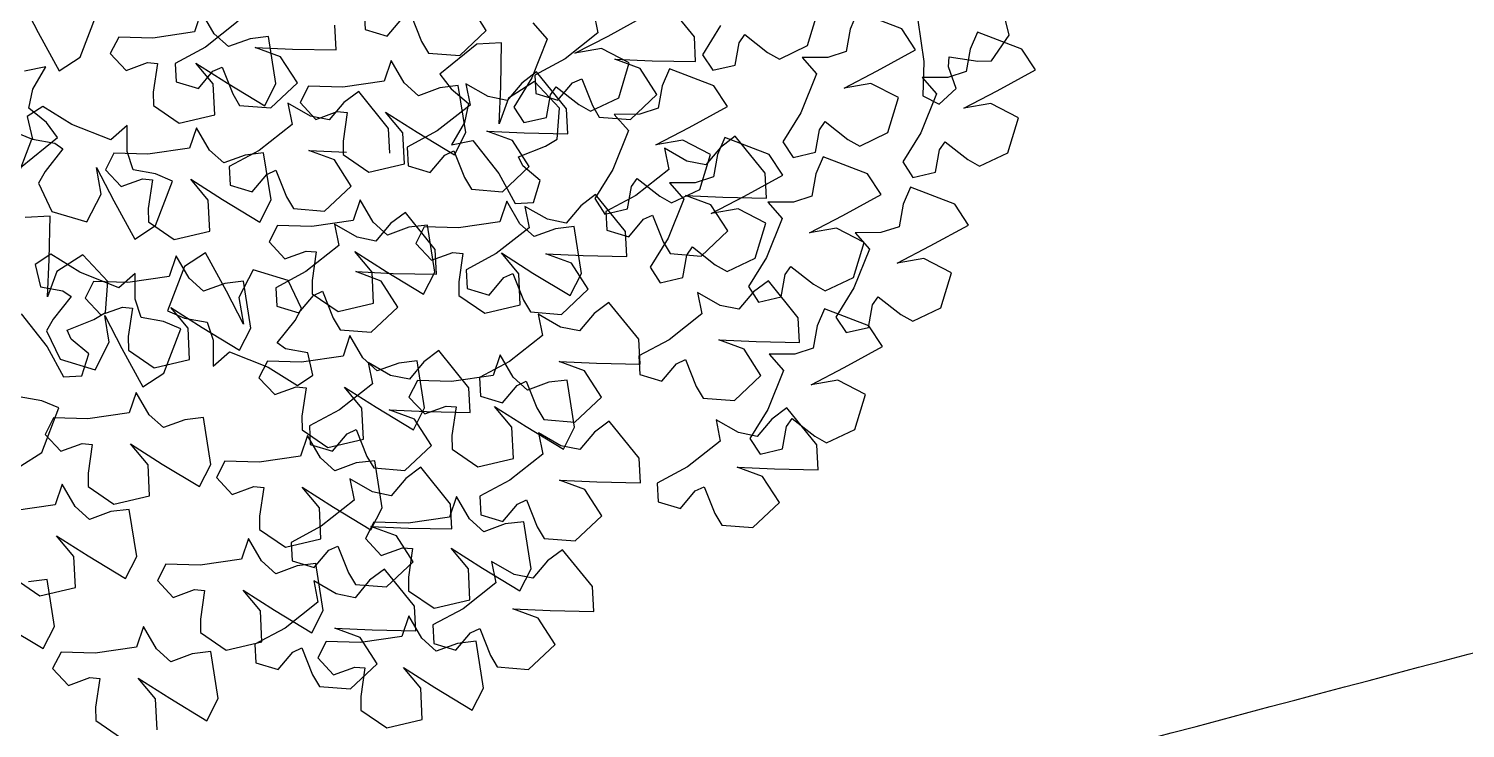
# Model space of a CAD drawing. Header units: millimetres. Extents: x 441061 to 442903, y 4515148 to 4515613.
# Drawn here: x 442461.2926 to 442461.6623, y 4515547.136 to 4515547.316 of the extents above; entities that cross this region are included whole.
import ezdxf

# ---------------------------------------------------------------- set-up
doc = ezdxf.new("R2010")
doc.units = ezdxf.units.MM
doc.linetypes.add('CONTINUA', pattern=[0])
doc.layers.add('01_piscinas', color=254, linetype='Continuous')

# ---------------------------------------------------------------- blocks, each defined once
blk = doc.blocks.new('A$C21391103')
at = {"layer": '01_piscinas'}
for p, q in [((164.6646, 93.5317), (164.7001, 93.4634)), ((165.0356, 93.5069), (165.0213, 93.4645)), ((165.0624, 93.4607), (165.0356, 93.5069)), ((165.3709, 93.5077), (165.3729, 93.4696)), ((165.6223, 93.4677), (165.5876, 93.5215)), ((165.8432, 93.5064), (165.8519, 93.4626)), ((166.0506, 93.4545), (165.9889, 93.5307)), ((166.2836, 93.4366), (166.3053, 93.5087)), ((166.3864, 93.5058), (166.3714, 93.4705)), ((166.4778, 93.4707), (166.3864, 93.5058)), ((166.6984, 93.4578), (166.6811, 93.531)), ((164.7862, 93.4126), (164.8213, 93.504)), ((165.1117, 93.4866), (165.0441, 93.4332)), ((165.3131, 93.4275), (165.3104, 93.4785)), ((165.4184, 93.4558), (165.4485, 93.4916)), ((165.4672, 93.5003), (165.4892, 93.4451)), ((165.7183, 93.4836), (165.7478, 93.45)), ((165.873, 93.4562), (165.9517, 93.4995)), ((166.1046, 93.4776), (166.0676, 93.4177)), ((166.5104, 93.4891), (166.5229, 93.4038)), ((164.7001, 93.4634), (164.7433, 93.3847)), ((164.8656, 93.4542), (164.8483, 93.4202)), ((164.936, 93.4521), (164.8656, 93.4542)), ((165.0213, 93.4645), (164.936, 93.4521)), ((165.0919, 93.4344), (165.0624, 93.4607)), ((165.1359, 93.4503), (165.0919, 93.4344)), ((165.174, 93.455), (165.1359, 93.4503)), ((165.1893, 93.3582), (165.174, 93.455)), ((165.3729, 93.4696), (165.4184, 93.4558)), ((165.5675, 93.4161), (165.6223, 93.4677)), ((165.7478, 93.45), (165.7159, 93.37)), ((165.8519, 93.4626), (165.7843, 93.4092)), ((165.8047, 93.4208), (165.873, 93.4562)), ((166.0532, 93.4035), (166.0506, 93.4545)), ((166.1428, 93.4425), (166.1547, 93.4594)), ((166.1547, 93.4594), (166.2013, 93.4226)), ((166.3714, 93.4705), (166.3632, 93.4244)), ((166.5057, 93.4278), (166.4778, 93.4707)), ((166.6332, 93.4643), (166.6183, 93.429)), ((166.7247, 93.4292), (166.6332, 93.4643)), ((166.662, 93.4048), (166.6984, 93.4578)), ((164.8483, 93.4202), (164.8807, 93.3855)), ((165.0441, 93.4332), (164.9821, 93.3998)), ((165.1464, 93.4328), (165.2233, 93.4294)), ((165.1988, 93.4136), (165.1464, 93.4328)), ((165.2233, 93.4294), (165.3131, 93.4275)), ((165.4892, 93.4451), (165.5034, 93.4212)), ((165.5034, 93.4212), (165.5675, 93.4161)), ((165.6028, 93.4396), (165.5266, 93.3779)), ((165.6538, 93.4423), (165.6028, 93.4396)), ((165.6519, 93.3525), (165.6538, 93.4423)), ((165.8596, 93.4302), (165.8047, 93.4208)), ((165.9166, 93.401), (165.8596, 93.4302)), ((166.0676, 93.4177), (166.0884, 93.3856)), ((166.1346, 93.3964), (166.1428, 93.4425)), ((166.2013, 93.4226), (166.2256, 93.4089)), ((166.2256, 93.4089), (166.2836, 93.4366)), ((166.3632, 93.4244), (166.3256, 93.4121)), ((166.427, 93.3846), (166.5057, 93.4278)), ((166.6183, 93.429), (166.6101, 93.383)), ((166.7526, 93.3864), (166.7247, 93.4292)), ((164.7155, 93.393), (164.6716, 93.3842)), ((164.6889, 93.3467), (164.7155, 93.393)), ((164.7433, 93.3847), (164.7862, 93.4126)), ((164.8807, 93.3855), (164.9247, 93.4015)), ((164.9247, 93.4015), (164.9453, 93.3996)), ((164.9453, 93.3996), (164.9368, 93.3408)), ((164.9821, 93.3998), (164.9841, 93.3617)), ((165.0244, 93.4006), (165.0893, 93.3592)), ((165.0601, 93.3578), (165.0244, 93.4006)), ((165.0596, 93.3837), (165.0784, 93.3924)), ((165.0784, 93.3924), (165.1004, 93.3372)), ((165.2334, 93.3598), (165.1988, 93.4136)), ((165.4263, 93.4059), (165.412, 93.3636)), ((165.4531, 93.3598), (165.4263, 93.4059)), ((165.7843, 93.4092), (165.7222, 93.3758)), ((165.8866, 93.4088), (165.9635, 93.4054)), ((165.9389, 93.3895), (165.8866, 93.4088)), ((165.8949, 93.329), (165.9166, 93.401)), ((165.9736, 93.3358), (165.9389, 93.3895)), ((165.9635, 93.4054), (166.0532, 93.4035)), ((165.9993, 93.3888), (165.9843, 93.3535)), ((166.0908, 93.3537), (165.9993, 93.3888)), ((166.0884, 93.3856), (166.1346, 93.3964)), ((166.3256, 93.4121), (166.2723, 93.4119)), ((166.2723, 93.4119), (166.3018, 93.3783)), ((166.5229, 93.4038), (166.5208, 93.3334)), ((166.5735, 93.3925), (166.5754, 93.4131)), ((166.5895, 93.3485), (166.5735, 93.3925)), ((166.5754, 93.4131), (166.6341, 93.4045)), ((166.6341, 93.4045), (166.662, 93.4048)), ((164.9841, 93.3617), (165.0295, 93.3479)), ((165.0295, 93.3479), (165.0596, 93.3837)), ((165.0633, 93.2939), (165.0601, 93.3578)), ((165.0893, 93.3592), (165.1661, 93.3127)), ((165.1661, 93.3127), (165.1893, 93.3582)), ((165.1786, 93.3082), (165.2334, 93.3598)), ((165.412, 93.3636), (165.3268, 93.3511)), ((165.4826, 93.3334), (165.4531, 93.3598)), ((165.5266, 93.3779), (165.5497, 93.3473)), ((165.5801, 93.3579), (165.5888, 93.3141)), ((165.6264, 93.3314), (165.5801, 93.3579)), ((165.6952, 93.3591), (165.6651, 93.3233)), ((165.7215, 93.3626), (165.6678, 93.328)), ((165.7159, 93.37), (165.6789, 93.31)), ((165.7258, 93.3822), (165.6952, 93.3591)), ((165.7731, 93.3078), (165.7215, 93.3626)), ((165.7222, 93.3758), (165.7242, 93.3376)), ((165.7875, 93.3061), (165.7258, 93.3822)), ((165.7697, 93.3239), (165.7998, 93.3597)), ((165.7998, 93.3597), (165.8186, 93.3683)), ((165.8186, 93.3683), (165.8406, 93.3132)), ((166.3018, 93.3783), (166.2699, 93.2983)), ((166.3587, 93.3491), (166.427, 93.3846)), ((166.4137, 93.3586), (166.3587, 93.3491)), ((166.4706, 93.3293), (166.4137, 93.3586)), ((166.5725, 93.3706), (166.5192, 93.3705)), ((166.5192, 93.3705), (166.5487, 93.3369)), ((166.6101, 93.383), (166.5725, 93.3706)), ((166.6739, 93.3431), (166.7526, 93.3864)), ((164.6808, 93.308), (164.6889, 93.3467)), ((164.9368, 93.3408), (164.937, 93.313)), ((165.1004, 93.3372), (165.1145, 93.3132)), ((165.2563, 93.3532), (165.239, 93.3192)), ((165.3268, 93.3511), (165.2563, 93.3532)), ((165.3596, 93.3423), (165.3289, 93.3192)), ((165.4212, 93.2661), (165.3596, 93.3423)), ((165.5266, 93.3494), (165.4826, 93.3334)), ((165.5647, 93.3541), (165.5266, 93.3494)), ((165.5497, 93.3473), (165.5855, 93.3172)), ((165.58, 93.2573), (165.5647, 93.3541)), ((165.6651, 93.3233), (165.6264, 93.3314)), ((165.6485, 93.2756), (165.6519, 93.3525)), ((165.6678, 93.328), (165.6485, 93.2756)), ((165.7242, 93.3376), (165.7697, 93.3239)), ((165.7459, 93.2888), (165.7541, 93.3349)), ((165.7541, 93.3349), (165.766, 93.3517)), ((165.766, 93.3517), (165.8126, 93.3149)), ((165.8369, 93.3013), (165.8949, 93.329)), ((165.9188, 93.2842), (165.9736, 93.3358)), ((165.9843, 93.3535), (165.9762, 93.3074)), ((166.1186, 93.3108), (166.0908, 93.3537)), ((166.4489, 93.2573), (166.4706, 93.3293)), ((166.5487, 93.3369), (166.5168, 93.2568)), ((166.5208, 93.3334), (166.5548, 93.316)), ((166.5548, 93.316), (166.5895, 93.3485)), ((166.6056, 93.3077), (166.6739, 93.3431)), ((164.7091, 93.3111), (164.677, 93.2903)), ((164.7167, 93.2779), (164.6808, 93.308)), ((164.769, 93.2741), (164.7091, 93.3111)), ((164.937, 93.313), (164.99, 93.2766)), ((165.1145, 93.3132), (165.1786, 93.3082)), ((165.2138, 93.318), (165.2226, 93.2742)), ((165.2601, 93.2915), (165.2138, 93.318)), ((165.239, 93.3192), (165.2715, 93.2845)), ((165.2715, 93.2845), (165.3154, 93.3005)), ((165.3289, 93.3192), (165.2988, 93.2834)), ((165.3154, 93.3005), (165.336, 93.2986)), ((165.336, 93.2986), (165.3275, 93.2399)), ((165.4151, 93.2997), (165.48, 93.2582)), ((165.4508, 93.2568), (165.4151, 93.2997)), ((165.5888, 93.3141), (165.5212, 93.2607)), ((165.5855, 93.3172), (165.5774, 93.2785)), ((165.6789, 93.31), (165.6997, 93.278)), ((165.7681, 93.2437), (165.7731, 93.3078)), ((165.7901, 93.255), (165.7875, 93.3061)), ((165.8126, 93.3149), (165.8369, 93.3013)), ((165.8406, 93.3132), (165.8547, 93.2892)), ((165.9762, 93.3074), (165.9386, 93.2951)), ((166.04, 93.2676), (166.1186, 93.3108)), ((166.2699, 93.2983), (166.2329, 93.2383)), ((166.6606, 93.3171), (166.6056, 93.3077)), ((166.7175, 93.2879), (166.6606, 93.3171)), ((164.677, 93.2903), (164.6878, 93.244)), ((164.7397, 93.2472), (164.7167, 93.2779)), ((164.8491, 93.2422), (164.769, 93.2741)), ((164.8827, 93.2717), (164.8491, 93.2422)), ((164.8828, 93.2184), (164.8827, 93.2717)), ((164.99, 93.2766), (165.0633, 93.2939)), ((165.2226, 93.2742), (165.155, 93.2208)), ((165.2988, 93.2834), (165.2601, 93.2915)), ((165.5774, 93.2785), (165.5509, 93.2322)), ((165.6997, 93.278), (165.7459, 93.2888)), ((165.8547, 93.2892), (165.9188, 93.2842)), ((165.9386, 93.2951), (165.8853, 93.2949)), ((165.8853, 93.2949), (165.9147, 93.2614)), ((166.3081, 93.2632), (166.32, 93.2801)), ((166.32, 93.2801), (166.3667, 93.2433)), ((166.6958, 93.2158), (166.7175, 93.2879)), ((164.6869, 93.2436), (164.6516, 93.2586)), ((164.6517, 93.1521), (164.6869, 93.2436)), ((164.6636, 93.1856), (164.7397, 93.2472)), ((164.6878, 93.244), (164.7339, 93.2359)), ((165.0254, 93.2675), (165.0111, 93.2251)), ((165.0522, 93.2213), (165.0254, 93.2675)), ((165.3275, 93.2399), (165.3277, 93.212)), ((165.4239, 93.2151), (165.4212, 93.2661)), ((165.454, 93.1929), (165.4508, 93.2568)), ((165.5212, 93.2607), (165.4592, 93.2273)), ((165.48, 93.2582), (165.5568, 93.2117)), ((165.5509, 93.2322), (165.5947, 93.2409)), ((165.5568, 93.2117), (165.58, 93.2573)), ((165.5947, 93.2409), (165.6481, 93.1733)), ((165.6235, 93.2604), (165.7004, 93.2569)), ((165.6759, 93.2411), (165.6235, 93.2604)), ((165.7105, 93.1873), (165.6759, 93.2411)), ((165.7004, 93.2569), (165.7901, 93.255)), ((165.7441, 93.2296), (165.7681, 93.2437)), ((165.9147, 93.2614), (165.8829, 93.1813)), ((165.9716, 93.2321), (166.04, 93.2676)), ((166.0266, 93.2416), (165.9716, 93.2321)), ((166.0835, 93.2124), (166.0266, 93.2416)), ((166.1132, 93.2476), (166.0982, 93.2123)), ((166.1348, 93.2497), (166.1041, 93.2267)), ((166.2047, 93.2125), (166.1132, 93.2476)), ((166.1964, 93.1736), (166.1348, 93.2497)), ((166.3, 93.2171), (166.3081, 93.2632)), ((166.3667, 93.2433), (166.3909, 93.2296)), ((166.3909, 93.2296), (166.4489, 93.2573)), ((166.5168, 93.2568), (166.4798, 93.1969)), ((166.555, 93.2217), (166.5669, 93.2386)), ((166.5669, 93.2386), (166.6135, 93.2018)), ((164.7508, 93.224), (164.714, 93.1774)), ((164.7339, 93.2359), (164.7508, 93.224)), ((164.8554, 93.2148), (164.8381, 93.1808)), ((164.9258, 93.2127), (164.8554, 93.2148)), ((164.8952, 93.1808), (164.8828, 93.2184)), ((165.0111, 93.2251), (164.9258, 93.2127)), ((165.0817, 93.195), (165.0522, 93.2213)), ((165.1257, 93.2109), (165.0817, 93.195)), ((165.155, 93.2208), (165.0929, 93.1874)), ((165.1638, 93.2156), (165.1257, 93.2109)), ((165.1791, 93.1188), (165.1638, 93.2156)), ((165.2573, 93.2204), (165.3342, 93.217)), ((165.3096, 93.2011), (165.2573, 93.2204)), ((165.3277, 93.212), (165.3807, 93.1756)), ((165.4592, 93.2273), (165.4612, 93.1892)), ((165.5066, 93.1754), (165.5367, 93.2112)), ((165.5367, 93.2112), (165.5555, 93.2199)), ((165.5555, 93.2199), (165.5775, 93.1647)), ((165.6889, 93.2076), (165.7441, 93.2296)), ((165.989, 93.2255), (165.9978, 93.1816)), ((166.0353, 93.1989), (165.989, 93.2255)), ((166.0619, 93.1403), (166.0835, 93.2124)), ((166.1041, 93.2267), (166.074, 93.1908)), ((166.0982, 93.2123), (166.0901, 93.1662)), ((166.2325, 93.1696), (166.2047, 93.2125)), ((166.2329, 93.2383), (166.2537, 93.2063)), ((166.2537, 93.2063), (166.3, 93.2171)), ((166.5468, 93.1756), (166.555, 93.2217)), ((166.6378, 93.1881), (166.6958, 93.2158)), ((164.8199, 93.1853), (164.8553, 93.117)), ((164.8293, 93.1303), (164.8199, 93.1853)), ((164.8381, 93.1808), (164.8705, 93.1461)), ((164.9412, 93.1726), (164.8952, 93.1808)), ((165.0929, 93.1874), (165.0949, 93.1492)), ((165.1705, 93.1713), (165.1893, 93.1799)), ((165.1893, 93.1799), (165.2112, 93.1248)), ((165.3443, 93.1474), (165.3096, 93.2011)), ((165.3807, 93.1756), (165.454, 93.1929)), ((165.4612, 93.1892), (165.5066, 93.1754)), ((165.6557, 93.1357), (165.7105, 93.1873)), ((165.6976, 93.1888), (165.6889, 93.2076)), ((165.7334, 93.1587), (165.6976, 93.1888)), ((165.8829, 93.1813), (165.8458, 93.1214)), ((165.9978, 93.1816), (165.9302, 93.1282)), ((166.074, 93.1908), (166.0353, 93.1989)), ((166.3156, 93.2078), (166.3006, 93.1725)), ((166.4071, 93.1726), (166.3156, 93.2078)), ((166.4798, 93.1969), (166.5006, 93.1648)), ((166.6135, 93.2018), (166.6378, 93.1881)), ((164.714, 93.1774), (164.7003, 93.1531)), ((164.7003, 93.1531), (164.728, 93.0951)), ((164.8705, 93.1461), (164.9145, 93.1621)), ((164.9145, 93.1621), (164.9351, 93.1602)), ((164.9351, 93.1602), (164.9265, 93.1014)), ((164.9765, 93.1576), (164.9412, 93.1726)), ((164.9414, 93.0662), (164.9765, 93.1576)), ((165.0142, 93.1612), (165.0791, 93.1198)), ((165.0499, 93.1184), (165.0142, 93.1612)), ((165.1404, 93.1355), (165.1705, 93.1713)), ((165.5775, 93.1647), (165.5916, 93.1407)), ((165.6481, 93.1733), (165.6815, 93.1113)), ((165.7196, 93.1133), (165.7334, 93.1587)), ((165.9211, 93.1462), (165.933, 93.1631)), ((165.933, 93.1631), (165.9796, 93.1263)), ((166.0525, 93.1539), (165.9992, 93.1537)), ((165.9992, 93.1537), (166.0286, 93.1202)), ((166.0901, 93.1662), (166.0525, 93.1539)), ((166.1539, 93.1264), (166.2325, 93.1696)), ((166.1991, 93.1225), (166.1964, 93.1736)), ((166.3006, 93.1725), (166.2925, 93.1264)), ((166.4349, 93.1298), (166.4071, 93.1726)), ((166.5006, 93.1648), (166.5468, 93.1756)), ((164.8001, 93.0734), (164.8293, 93.1303)), ((165.0949, 93.1492), (165.1404, 93.1355)), ((165.2112, 93.1248), (165.2254, 93.1008)), ((165.2895, 93.0958), (165.3443, 93.1474)), ((165.5916, 93.1407), (165.6557, 93.1357)), ((165.8474, 93.1297), (165.8168, 93.1066)), ((165.8458, 93.1214), (165.8666, 93.0893)), ((165.9091, 93.0535), (165.8474, 93.1297)), ((165.9302, 93.1282), (165.8681, 93.0948)), ((165.9129, 93.1001), (165.9211, 93.1462)), ((165.9796, 93.1263), (166.0038, 93.1126)), ((166.0038, 93.1126), (166.0619, 93.1403)), ((166.0325, 93.1279), (166.1094, 93.1244)), ((166.0848, 93.1086), (166.0325, 93.1279)), ((166.0855, 93.0909), (166.1539, 93.1264)), ((166.1094, 93.1244), (166.1991, 93.1225)), ((166.2925, 93.1264), (166.2549, 93.114)), ((166.3563, 93.0866), (166.4349, 93.1298)), ((166.4954, 93.1451), (166.4804, 93.1098)), ((166.5869, 93.11), (166.4954, 93.1451)), ((164.728, 93.0951), (164.8001, 93.0734)), ((164.8553, 93.117), (164.8986, 93.0383)), ((164.9265, 93.1014), (164.9268, 93.0736)), ((165.0531, 93.0545), (165.0499, 93.1184)), ((165.0791, 93.1198), (165.1559, 93.0733)), ((165.1559, 93.0733), (165.1791, 93.1188)), ((165.2254, 93.1008), (165.2895, 93.0958)), ((165.3626, 93.1189), (165.3482, 93.0766)), ((165.3894, 93.0728), (165.3626, 93.1189)), ((165.4557, 93.0929), (165.4251, 93.0699)), ((165.5173, 93.0168), (165.4557, 93.0929)), ((165.6646, 93.1159), (165.6503, 93.0736)), ((165.6914, 93.0698), (165.6646, 93.1159)), ((165.6815, 93.1113), (165.7196, 93.1133)), ((165.7017, 93.1054), (165.7105, 93.0616)), ((165.748, 93.0789), (165.7017, 93.1054)), ((165.8168, 93.1066), (165.7867, 93.0708)), ((165.8666, 93.0893), (165.9129, 93.1001)), ((165.8681, 93.0948), (165.8701, 93.0567)), ((166.0286, 93.1202), (165.9968, 93.0401)), ((166.1195, 93.0548), (166.0848, 93.1086)), ((166.1405, 93.1004), (166.0855, 93.0909)), ((166.1974, 93.0712), (166.1405, 93.1004)), ((166.2549, 93.114), (166.2016, 93.1139)), ((166.2016, 93.1139), (166.231, 93.0803)), ((166.4804, 93.1098), (166.4723, 93.0637)), ((166.6148, 93.0671), (166.5869, 93.11)), ((164.7242, 93.0855), (164.6732, 93.0828)), ((164.7223, 92.9958), (164.7242, 93.0855)), ((164.8986, 93.0383), (164.9414, 93.0662)), ((164.9268, 93.0736), (164.9798, 93.0372)), ((165.1925, 93.0663), (165.1752, 93.0322)), ((165.263, 93.0642), (165.1925, 93.0663)), ((165.3482, 93.0766), (165.263, 93.0642)), ((165.31, 93.0687), (165.3187, 93.0249)), ((165.3562, 93.0421), (165.31, 93.0687)), ((165.4188, 93.0464), (165.3894, 93.0728)), ((165.4251, 93.0699), (165.395, 93.034)), ((165.4628, 93.0624), (165.4188, 93.0464)), ((165.5009, 93.0671), (165.4628, 93.0624)), ((165.4946, 93.0633), (165.4773, 93.0293)), ((165.565, 93.0612), (165.4946, 93.0633)), ((165.5162, 92.9703), (165.5009, 93.0671)), ((165.6503, 93.0736), (165.565, 93.0612)), ((165.7105, 93.0616), (165.6428, 93.0082)), ((165.7209, 93.0434), (165.6914, 93.0698)), ((165.7867, 93.0708), (165.748, 93.0789)), ((165.803, 93.0641), (165.7649, 93.0594)), ((165.8183, 92.9673), (165.803, 93.0641)), ((165.9156, 93.0429), (165.9457, 93.0788)), ((165.9457, 93.0788), (165.9645, 93.0874)), ((165.9645, 93.0874), (165.9864, 93.0322)), ((166.1758, 92.9991), (166.1974, 93.0712)), ((166.231, 93.0803), (166.1992, 93.0003)), ((166.2879, 93.0511), (166.3563, 93.0866)), ((166.4723, 93.0637), (166.4347, 93.0514)), ((166.5361, 93.0239), (166.6148, 93.0671)), ((164.9798, 93.0372), (165.0531, 93.0545)), ((165.1752, 93.0322), (165.2077, 92.9976)), ((165.395, 93.034), (165.3562, 93.0421)), ((165.7649, 93.0594), (165.7209, 93.0434)), ((165.8701, 93.0567), (165.9156, 93.0429)), ((165.9118, 93.0025), (165.9091, 93.0535)), ((165.9968, 93.0401), (165.9597, 92.9801)), ((165.9864, 93.0322), (166.0006, 93.0083)), ((166.0647, 93.0032), (166.1195, 93.0548)), ((166.3429, 93.0606), (166.2879, 93.0511)), ((166.3998, 93.0313), (166.3429, 93.0606)), ((166.4347, 93.0514), (166.3814, 93.0512)), ((166.3814, 93.0512), (166.4109, 93.0177)), ((164.7259, 93.0069), (164.6938, 92.9861)), ((164.7858, 92.9699), (164.7259, 93.0069)), ((164.7919, 93.0059), (164.7381, 92.9712)), ((164.8435, 92.9511), (164.7919, 93.0059)), ((164.984, 93.0035), (164.9697, 92.9612)), ((165.0108, 92.9574), (164.984, 93.0035)), ((165.044, 93.0098), (165.0011, 92.982)), ((165.0872, 92.9312), (165.044, 93.0098)), ((165.2077, 92.9976), (165.2517, 93.0136)), ((165.3187, 93.0249), (165.2511, 92.9715)), ((165.2517, 93.0136), (165.2722, 93.0117)), ((165.2722, 93.0117), (165.2637, 92.9529)), ((165.3514, 93.0127), (165.4162, 92.9713)), ((165.3871, 92.9698), (165.3514, 93.0127)), ((165.4773, 93.0293), (165.5097, 92.9946)), ((165.5097, 92.9946), (165.5537, 93.0106)), ((165.52, 92.9658), (165.5173, 93.0168)), ((165.5537, 93.0106), (165.5743, 93.0087)), ((165.5743, 93.0087), (165.5658, 92.9499)), ((165.6428, 93.0082), (165.5808, 92.9748)), ((165.6534, 93.0097), (165.7183, 92.9683)), ((165.6891, 92.9669), (165.6534, 93.0097)), ((165.7451, 93.0078), (165.822, 93.0044)), ((165.7975, 92.9885), (165.7451, 93.0078)), ((165.822, 93.0044), (165.9118, 93.0025)), ((166.0006, 93.0083), (166.0647, 93.0032)), ((166.0268, 92.9589), (166.035, 93.005)), ((166.035, 93.005), (166.0469, 93.0219)), ((166.0469, 93.0219), (166.0935, 92.9851)), ((166.3782, 92.9593), (166.3998, 93.0313)), ((166.4109, 93.0177), (166.379, 92.9376)), ((166.4678, 92.9884), (166.5361, 93.0239)), ((164.6938, 92.9861), (164.7046, 92.9399)), ((164.7189, 92.9189), (164.7223, 92.9958)), ((165.0011, 92.982), (164.966, 92.8905)), ((165.1424, 92.9747), (165.1132, 92.9178)), ((165.2145, 92.953), (165.1424, 92.9747)), ((165.5808, 92.9748), (165.5828, 92.9367)), ((165.8321, 92.9348), (165.7975, 92.9885)), ((165.9597, 92.9801), (165.9805, 92.9481)), ((166.0935, 92.9851), (166.1178, 92.9714)), ((166.1178, 92.9714), (166.1758, 92.9991)), ((166.1992, 93.0003), (166.1621, 92.9403)), ((166.2374, 92.9652), (166.2493, 92.982)), ((166.2493, 92.982), (166.2959, 92.9452)), ((166.5227, 92.9979), (166.4678, 92.9884)), ((166.5797, 92.9687), (166.5227, 92.9979)), ((164.7381, 92.9712), (164.7189, 92.9189)), ((164.8659, 92.938), (164.7858, 92.9699)), ((164.814, 92.9508), (164.7966, 92.9168)), ((164.8844, 92.9487), (164.814, 92.9508)), ((164.8385, 92.887), (164.8435, 92.9511)), ((164.8994, 92.9675), (164.8659, 92.938)), ((164.9697, 92.9612), (164.8844, 92.9487)), ((164.8996, 92.9142), (164.8994, 92.9675)), ((165.0403, 92.931), (165.0108, 92.9574)), ((165.0843, 92.947), (165.0403, 92.931)), ((165.1223, 92.9516), (165.0843, 92.947)), ((165.1377, 92.8549), (165.1223, 92.9516)), ((165.2511, 92.9715), (165.189, 92.9381)), ((165.2422, 92.895), (165.2145, 92.953)), ((165.2637, 92.9529), (165.264, 92.9251)), ((165.3534, 92.9711), (165.4303, 92.9676)), ((165.4057, 92.9518), (165.3534, 92.9711)), ((165.3902, 92.9059), (165.3871, 92.9698)), ((165.4404, 92.898), (165.4057, 92.9518)), ((165.4162, 92.9713), (165.493, 92.9248)), ((165.4303, 92.9676), (165.52, 92.9658)), ((165.493, 92.9248), (165.5162, 92.9703)), ((165.5658, 92.9499), (165.566, 92.9221)), ((165.6282, 92.9229), (165.6583, 92.9587)), ((165.6583, 92.9587), (165.6771, 92.9674)), ((165.6771, 92.9674), (165.6991, 92.9122)), ((165.6923, 92.903), (165.6891, 92.9669)), ((165.7183, 92.9683), (165.7951, 92.9218)), ((165.7951, 92.9218), (165.8183, 92.9673)), ((165.9805, 92.9481), (166.0268, 92.9589)), ((166.203, 92.9524), (166.1723, 92.9293)), ((166.2646, 92.8762), (166.203, 92.9524)), ((166.2292, 92.9191), (166.2374, 92.9652)), ((166.2959, 92.9452), (166.3201, 92.9316)), ((166.3201, 92.9316), (166.3782, 92.9593)), ((166.558, 92.8966), (166.5797, 92.9687)), ((164.7046, 92.9399), (164.7507, 92.9317)), ((164.7676, 92.9198), (164.7308, 92.8732)), ((164.7507, 92.9317), (164.7676, 92.9198)), ((164.7966, 92.9168), (164.8291, 92.8821)), ((164.9119, 92.8766), (164.8996, 92.9142)), ((165.1226, 92.8628), (165.0872, 92.9312)), ((165.1132, 92.9178), (165.1226, 92.8628)), ((165.189, 92.9381), (165.191, 92.8999)), ((165.2365, 92.8861), (165.2666, 92.922)), ((165.264, 92.9251), (165.317, 92.8887)), ((165.2666, 92.922), (165.2854, 92.9306)), ((165.2854, 92.9306), (165.3073, 92.8754)), ((165.566, 92.9221), (165.619, 92.8857)), ((165.5828, 92.9367), (165.6282, 92.9229)), ((165.7773, 92.8832), (165.8321, 92.9348)), ((166.0572, 92.9281), (166.066, 92.8843)), ((166.1035, 92.9016), (166.0572, 92.9281)), ((166.1723, 92.9293), (166.1422, 92.8935)), ((166.1621, 92.9403), (166.1829, 92.9083)), ((166.1829, 92.9083), (166.2292, 92.9191)), ((166.379, 92.9376), (166.342, 92.8776)), ((166.4172, 92.9025), (166.4291, 92.9194)), ((166.4291, 92.9194), (166.4757, 92.8826)), ((164.6651, 92.8842), (164.7185, 92.8166)), ((164.8145, 92.8728), (164.8385, 92.887)), ((164.8291, 92.8821), (164.8731, 92.8981)), ((164.8731, 92.8981), (164.8937, 92.8962)), ((164.8937, 92.8962), (164.8851, 92.8374)), ((164.966, 92.8905), (165.0013, 92.8755)), ((164.9728, 92.8973), (165.0377, 92.8558)), ((165.0085, 92.8544), (164.9728, 92.8973)), ((165.191, 92.8999), (165.2365, 92.8861)), ((165.2285, 92.8708), (165.2422, 92.895)), ((165.317, 92.8887), (165.3902, 92.9059)), ((165.3856, 92.8465), (165.4404, 92.898)), ((165.619, 92.8857), (165.6923, 92.903)), ((165.6991, 92.9122), (165.7133, 92.8882)), ((165.7133, 92.8882), (165.7773, 92.8832)), ((165.844, 92.8849), (165.8139, 92.849)), ((165.8747, 92.9079), (165.844, 92.8849)), ((165.9363, 92.8318), (165.8747, 92.9079)), ((166.066, 92.8843), (165.9984, 92.8309)), ((166.1422, 92.8935), (166.1035, 92.9016)), ((166.3184, 92.8948), (166.3034, 92.8595)), ((166.4099, 92.8597), (166.3184, 92.8948)), ((166.409, 92.8564), (166.4172, 92.9025)), ((166.5, 92.8689), (166.558, 92.8966)), ((164.7308, 92.8732), (164.7171, 92.8489)), ((164.7593, 92.8509), (164.8145, 92.8728)), ((164.8367, 92.8811), (164.8721, 92.8128)), ((164.8461, 92.8261), (164.8367, 92.8811)), ((164.958, 92.8684), (164.9119, 92.8766)), ((164.9933, 92.8535), (164.958, 92.8684)), ((165.0013, 92.8755), (165.0474, 92.8674)), ((165.0116, 92.7905), (165.0085, 92.8544)), ((165.0377, 92.8558), (165.1145, 92.8093)), ((165.0474, 92.8674), (165.0597, 92.8298)), ((165.1145, 92.8093), (165.1377, 92.8549)), ((165.1917, 92.8242), (165.2285, 92.8708)), ((165.3073, 92.8754), (165.3215, 92.8515)), ((165.7289, 92.8836), (165.7377, 92.8398)), ((165.7752, 92.8571), (165.7289, 92.8836)), ((165.8139, 92.849), (165.7752, 92.8571)), ((166.2673, 92.8252), (166.2646, 92.8762)), ((166.3034, 92.8595), (166.2953, 92.8134)), ((166.342, 92.8776), (166.3628, 92.8456)), ((166.3628, 92.8456), (166.409, 92.8564)), ((166.4377, 92.8168), (166.4099, 92.8597)), ((166.4757, 92.8826), (166.5, 92.8689)), ((164.7171, 92.8489), (164.7448, 92.7909)), ((164.768, 92.8321), (164.7593, 92.8509)), ((164.8038, 92.802), (164.768, 92.8321)), ((164.8169, 92.7692), (164.8461, 92.8261)), ((164.8851, 92.8374), (164.8854, 92.8096)), ((164.9582, 92.762), (164.9933, 92.8535)), ((165.0597, 92.8298), (165.0599, 92.7764)), ((165.3215, 92.8515), (165.3856, 92.8465)), ((165.3416, 92.8394), (165.3273, 92.7971)), ((165.3684, 92.7933), (165.3416, 92.8394)), ((165.7377, 92.8398), (165.6701, 92.7864)), ((165.939, 92.7807), (165.9363, 92.8318)), ((165.9984, 92.8309), (165.9363, 92.7975)), ((166.1007, 92.8305), (166.1776, 92.8271)), ((166.153, 92.8112), (166.1007, 92.8305)), ((166.1776, 92.8271), (166.2673, 92.8252)), ((164.7185, 92.8166), (164.7519, 92.7545)), ((164.79, 92.7565), (164.8038, 92.802)), ((164.8721, 92.8128), (164.9154, 92.7341)), ((164.8854, 92.8096), (164.9384, 92.7732)), ((165.0599, 92.7764), (165.0934, 92.8059)), ((165.0934, 92.8059), (165.1735, 92.7741)), ((165.2086, 92.8122), (165.1917, 92.8242)), ((165.2547, 92.8041), (165.2086, 92.8122)), ((165.3273, 92.7971), (165.242, 92.7847)), ((165.2655, 92.7578), (165.2547, 92.8041)), ((165.5247, 92.8084), (165.494, 92.7853)), ((165.5863, 92.7322), (165.5247, 92.8084)), ((165.6505, 92.7997), (165.6362, 92.7574)), ((165.6773, 92.7536), (165.6505, 92.7997)), ((165.9363, 92.7975), (165.9383, 92.7594)), ((166.1877, 92.7575), (166.153, 92.8112)), ((166.2577, 92.8011), (166.2043, 92.8009)), ((166.2043, 92.8009), (166.2338, 92.7673)), ((166.2953, 92.8134), (166.2577, 92.8011)), ((166.3591, 92.7736), (166.4377, 92.8168)), ((164.7448, 92.7909), (164.8169, 92.7692)), ((164.9384, 92.7732), (165.0116, 92.7905)), ((165.1716, 92.7868), (165.1543, 92.7527)), ((165.242, 92.7847), (165.1716, 92.7868)), ((165.1735, 92.7741), (165.2334, 92.737)), ((165.3979, 92.7669), (165.3684, 92.7933)), ((165.3789, 92.7841), (165.3877, 92.7403)), ((165.4252, 92.7575), (165.3789, 92.7841)), ((165.4419, 92.7829), (165.3979, 92.7669)), ((165.48, 92.7876), (165.4419, 92.7829)), ((165.494, 92.7853), (165.4639, 92.7494)), ((165.4953, 92.6908), (165.48, 92.7876)), ((165.6701, 92.7864), (165.608, 92.753)), ((165.7723, 92.7861), (165.8493, 92.7826)), ((165.8247, 92.7668), (165.7723, 92.7861)), ((165.8594, 92.713), (165.8247, 92.7668)), ((165.8493, 92.7826), (165.939, 92.7807)), ((165.9838, 92.7456), (166.0139, 92.7814)), ((166.0139, 92.7814), (166.0326, 92.7901)), ((166.0326, 92.7901), (166.0546, 92.7349)), ((166.2338, 92.7673), (166.202, 92.6873)), ((166.2907, 92.7381), (166.3591, 92.7736)), ((164.7519, 92.7545), (164.79, 92.7565)), ((164.9154, 92.7341), (164.9582, 92.762)), ((165.1543, 92.7527), (165.1867, 92.7181)), ((165.2334, 92.737), (165.2655, 92.7578)), ((165.3877, 92.7403), (165.3201, 92.6869)), ((165.4639, 92.7494), (165.4252, 92.7575)), ((165.4805, 92.7471), (165.4631, 92.713)), ((165.5509, 92.7449), (165.4805, 92.7471)), ((165.6362, 92.7574), (165.5509, 92.7449)), ((165.608, 92.753), (165.61, 92.7149)), ((165.6555, 92.7011), (165.6856, 92.737)), ((165.7068, 92.7272), (165.6773, 92.7536)), ((165.6856, 92.737), (165.7043, 92.7456)), ((165.7043, 92.7456), (165.7263, 92.6904)), ((165.7508, 92.7432), (165.7068, 92.7272)), ((165.7888, 92.7479), (165.7508, 92.7432)), ((165.8041, 92.6511), (165.7888, 92.7479)), ((165.9383, 92.7594), (165.9838, 92.7456)), ((166.1329, 92.7059), (166.1877, 92.7575)), ((166.3457, 92.7476), (166.2907, 92.7381)), ((166.4026, 92.7183), (166.3457, 92.7476)), ((164.707, 92.7054), (164.6609, 92.7136)), ((164.9014, 92.7225), (164.8871, 92.6802)), ((164.9282, 92.6764), (164.9014, 92.7225)), ((165.1867, 92.7181), (165.2307, 92.7341)), ((165.2307, 92.7341), (165.2513, 92.7322)), ((165.2513, 92.7322), (165.2427, 92.6734)), ((165.3304, 92.7332), (165.3953, 92.6918)), ((165.3661, 92.6903), (165.3304, 92.7332)), ((165.4631, 92.713), (165.4956, 92.6784)), ((165.589, 92.6812), (165.5863, 92.7322)), ((165.61, 92.7149), (165.6555, 92.7011)), ((165.8046, 92.6614), (165.8594, 92.713)), ((166.0546, 92.7349), (166.0688, 92.7109)), ((166.0688, 92.7109), (166.1329, 92.7059)), ((166.381, 92.6463), (166.4026, 92.7183)), ((164.7423, 92.6904), (164.707, 92.7054)), ((164.7072, 92.599), (164.7423, 92.6904)), ((164.8871, 92.6802), (164.8018, 92.6678)), ((165.3201, 92.6869), (165.258, 92.6535)), ((165.3693, 92.6264), (165.3661, 92.6903)), ((165.3953, 92.6918), (165.4721, 92.6453)), ((165.4223, 92.6865), (165.4993, 92.683)), ((165.4747, 92.6672), (165.4223, 92.6865)), ((165.4721, 92.6453), (165.4953, 92.6908)), ((165.4956, 92.6784), (165.5396, 92.6943)), ((165.4993, 92.683), (165.589, 92.6812)), ((165.5396, 92.6943), (165.5602, 92.6925)), ((165.5602, 92.6925), (165.5516, 92.6337)), ((165.6393, 92.6935), (165.7042, 92.6521)), ((165.675, 92.6506), (165.6393, 92.6935)), ((165.7263, 92.6904), (165.7405, 92.6665)), ((166.202, 92.6873), (166.1649, 92.6273)), ((166.2409, 92.6905), (166.2103, 92.6675)), ((166.3026, 92.6144), (166.2409, 92.6905)), ((164.7314, 92.6699), (164.7141, 92.6358)), ((164.8018, 92.6678), (164.7314, 92.6699)), ((164.9577, 92.65), (164.9282, 92.6764)), ((165.0017, 92.666), (164.9577, 92.65)), ((165.0398, 92.6707), (165.0017, 92.666)), ((165.0551, 92.5739), (165.0398, 92.6707)), ((165.2427, 92.6734), (165.243, 92.6456)), ((165.258, 92.6535), (165.26, 92.6153)), ((165.5094, 92.6134), (165.4747, 92.6672)), ((165.6781, 92.5867), (165.675, 92.6506)), ((165.7042, 92.6521), (165.7809, 92.6055)), ((165.7405, 92.6665), (165.8046, 92.6614)), ((165.7809, 92.6055), (165.8041, 92.6511)), ((165.8754, 92.6635), (165.8447, 92.6404)), ((165.937, 92.5873), (165.8754, 92.6635)), ((166.0952, 92.6663), (166.104, 92.6224)), ((166.1415, 92.6397), (166.0952, 92.6663)), ((166.2103, 92.6675), (166.1802, 92.6316)), ((166.232, 92.6061), (166.2401, 92.6522)), ((166.2401, 92.6522), (166.2521, 92.669)), ((166.2521, 92.669), (166.2987, 92.6322)), ((164.7141, 92.6358), (164.7465, 92.6012)), ((165.2543, 92.6338), (165.24, 92.5914)), ((165.243, 92.6456), (165.296, 92.6092)), ((165.2811, 92.5876), (165.2543, 92.6338)), ((165.296, 92.6092), (165.3693, 92.6264)), ((165.3055, 92.6015), (165.3356, 92.6374)), ((165.3356, 92.6374), (165.3543, 92.646)), ((165.3543, 92.646), (165.3763, 92.5908)), ((165.5516, 92.6337), (165.5519, 92.6059)), ((165.7296, 92.6392), (165.7384, 92.5954)), ((165.7759, 92.6127), (165.7296, 92.6392)), ((165.8447, 92.6404), (165.8146, 92.6046)), ((166.104, 92.6224), (166.0364, 92.569)), ((166.1802, 92.6316), (166.1415, 92.6397)), ((166.1649, 92.6273), (166.1857, 92.5953)), ((166.2987, 92.6322), (166.3229, 92.6186)), ((166.3229, 92.6186), (166.381, 92.6463)), ((164.6643, 92.5711), (164.7072, 92.599)), ((164.7465, 92.6012), (164.7905, 92.6172)), ((164.7905, 92.6172), (164.8111, 92.6153)), ((164.8111, 92.6153), (164.8025, 92.5565)), ((164.8902, 92.6163), (164.9551, 92.5749)), ((164.9259, 92.5734), (164.8902, 92.6163)), ((165.24, 92.5914), (165.1547, 92.579)), ((165.26, 92.6153), (165.3055, 92.6015)), ((165.3763, 92.5908), (165.3905, 92.5669)), ((165.4546, 92.5619), (165.5094, 92.6134)), ((165.5519, 92.6059), (165.6049, 92.5695)), ((165.7384, 92.5954), (165.6708, 92.542)), ((165.8146, 92.6046), (165.7759, 92.6127)), ((166.1857, 92.5953), (166.232, 92.6061)), ((166.3053, 92.5633), (166.3026, 92.6144)), ((164.9291, 92.5095), (164.9259, 92.5734)), ((164.9551, 92.5749), (165.0319, 92.5284)), ((165.0319, 92.5284), (165.0551, 92.5739)), ((165.0843, 92.5811), (165.0669, 92.5471)), ((165.1547, 92.579), (165.0843, 92.5811)), ((165.3106, 92.5613), (165.2811, 92.5876)), ((165.3546, 92.5773), (165.3106, 92.5613)), ((165.3927, 92.5819), (165.3546, 92.5773)), ((165.3905, 92.5669), (165.4546, 92.5619)), ((165.408, 92.4851), (165.3927, 92.5819)), ((165.4872, 92.5685), (165.4565, 92.5454)), ((165.5488, 92.4923), (165.4872, 92.5685)), ((165.6049, 92.5695), (165.6781, 92.5867)), ((165.9397, 92.5363), (165.937, 92.5873)), ((166.0364, 92.569), (165.9743, 92.5356)), ((166.1386, 92.5687), (166.2155, 92.5652)), ((166.191, 92.5494), (166.1386, 92.5687)), ((166.2155, 92.5652), (166.3053, 92.5633)), ((164.749, 92.5335), (164.7347, 92.4912)), ((164.7758, 92.4874), (164.749, 92.5335)), ((164.8025, 92.5565), (164.8028, 92.5287)), ((165.0669, 92.5471), (165.0994, 92.5124)), ((165.3414, 92.5442), (165.3502, 92.5004)), ((165.3877, 92.5177), (165.3414, 92.5442)), ((165.4565, 92.5454), (165.4264, 92.5096)), ((165.6708, 92.542), (165.6087, 92.5086)), ((165.773, 92.5416), (165.85, 92.5382)), ((165.8254, 92.5224), (165.773, 92.5416)), ((165.85, 92.5382), (165.9397, 92.5363)), ((165.9743, 92.5356), (165.9763, 92.4975)), ((166.2257, 92.4956), (166.191, 92.5494)), ((164.8028, 92.5287), (164.8558, 92.4923)), ((164.8558, 92.4923), (164.9291, 92.5095)), ((165.0994, 92.5124), (165.1434, 92.5284)), ((165.1434, 92.5284), (165.164, 92.5265)), ((165.164, 92.5265), (165.1554, 92.4677)), ((165.2431, 92.5275), (165.308, 92.4861)), ((165.2788, 92.4847), (165.2431, 92.5275)), ((165.3502, 92.5004), (165.2826, 92.447)), ((165.4264, 92.5096), (165.3877, 92.5177)), ((165.5609, 92.5081), (165.5465, 92.4658)), ((165.5877, 92.462), (165.5609, 92.5081)), ((165.6087, 92.5086), (165.6107, 92.4705)), ((165.6863, 92.4925), (165.705, 92.5012)), ((165.705, 92.5012), (165.727, 92.446)), ((165.8601, 92.4686), (165.8254, 92.5224)), ((166.0218, 92.4837), (166.0519, 92.5196)), ((166.0519, 92.5196), (166.0706, 92.5282)), ((166.0706, 92.5282), (166.0926, 92.473)), ((164.7347, 92.4912), (164.6494, 92.4788)), ((164.8053, 92.461), (164.7758, 92.4874)), ((164.8493, 92.477), (164.8053, 92.461)), ((164.8874, 92.4817), (164.8493, 92.477)), ((164.9027, 92.3849), (164.8874, 92.4817)), ((165.282, 92.4208), (165.2788, 92.4847)), ((165.308, 92.4861), (165.3848, 92.4396)), ((165.3848, 92.4396), (165.408, 92.4851)), ((165.5515, 92.4413), (165.5488, 92.4923)), ((165.6107, 92.4705), (165.6562, 92.4567)), ((165.6562, 92.4567), (165.6863, 92.4925)), ((165.9763, 92.4975), (166.0218, 92.4837)), ((166.0926, 92.473), (166.1068, 92.4491)), ((166.1709, 92.4441), (166.2257, 92.4956)), ((165.1554, 92.4677), (165.1557, 92.4399)), ((165.2826, 92.447), (165.2205, 92.4136)), ((165.3908, 92.4555), (165.3735, 92.4214)), ((165.3849, 92.4466), (165.4618, 92.4432)), ((165.4372, 92.4273), (165.3849, 92.4466)), ((165.4613, 92.4533), (165.3908, 92.4555)), ((165.5465, 92.4658), (165.4613, 92.4533)), ((165.4618, 92.4432), (165.5515, 92.4413)), ((165.6172, 92.4356), (165.5877, 92.462)), ((165.6612, 92.4516), (165.6172, 92.4356)), ((165.6992, 92.4563), (165.6612, 92.4516)), ((165.7145, 92.3595), (165.6992, 92.4563)), ((165.727, 92.446), (165.7412, 92.422)), ((165.8053, 92.417), (165.8601, 92.4686)), ((166.1068, 92.4491), (166.1709, 92.4441)), ((164.7378, 92.4273), (164.8027, 92.3859)), ((164.7735, 92.3844), (164.7378, 92.4273)), ((165.1327, 92.4217), (165.1184, 92.3794)), ((165.1595, 92.3756), (165.1327, 92.4217)), ((165.1557, 92.4399), (165.2087, 92.4035)), ((165.2087, 92.4035), (165.282, 92.4208)), ((165.2205, 92.4136), (165.2225, 92.3754)), ((165.3735, 92.4214), (165.406, 92.3868)), ((165.4719, 92.3736), (165.4372, 92.4273)), ((165.7412, 92.422), (165.8053, 92.417)), ((164.7767, 92.3205), (164.7735, 92.3844)), ((164.8027, 92.3859), (164.8795, 92.3394)), ((164.8795, 92.3394), (164.9027, 92.3849)), ((165.268, 92.3617), (165.2981, 92.3975)), ((165.2981, 92.3975), (165.3168, 92.4062)), ((165.3168, 92.4062), (165.3388, 92.351)), ((165.406, 92.3868), (165.45, 92.4027)), ((165.45, 92.4027), (165.4705, 92.4008)), ((165.4705, 92.4008), (165.462, 92.3421)), ((165.5497, 92.4019), (165.6146, 92.3605)), ((165.5854, 92.359), (165.5497, 92.4019)), ((165.779, 92.3986), (165.7483, 92.3756)), ((165.8406, 92.3225), (165.779, 92.3986)), ((164.9627, 92.3691), (164.9453, 92.335)), ((165.0331, 92.367), (164.9627, 92.3691)), ((165.1184, 92.3794), (165.0331, 92.367)), ((165.189, 92.3492), (165.1595, 92.3756)), ((165.233, 92.3652), (165.189, 92.3492)), ((165.2225, 92.3754), (165.268, 92.3617)), ((165.2711, 92.3699), (165.233, 92.3652)), ((165.2864, 92.2731), (165.2711, 92.3699)), ((165.4127, 92.3587), (165.3821, 92.3356)), ((165.4744, 92.2825), (165.4127, 92.3587)), ((165.4171, 92.322), (165.4719, 92.3736)), ((165.5885, 92.2951), (165.5854, 92.359)), ((165.6146, 92.3605), (165.6913, 92.3139)), ((165.6332, 92.3744), (165.642, 92.3306)), ((165.6795, 92.3478), (165.6332, 92.3744)), ((165.6913, 92.3139), (165.7145, 92.3595)), ((165.7483, 92.3756), (165.7182, 92.3397)), ((164.6504, 92.3397), (164.7034, 92.3033)), ((164.718, 92.3372), (164.68, 92.3326)), ((164.7333, 92.2405), (164.718, 92.3372)), ((164.9453, 92.335), (164.9778, 92.3004)), ((165.267, 92.3344), (165.2758, 92.2906)), ((165.3133, 92.3079), (165.267, 92.3344)), ((165.3388, 92.351), (165.353, 92.327)), ((165.3821, 92.3356), (165.352, 92.2998)), ((165.353, 92.327), (165.4171, 92.322)), ((165.462, 92.3421), (165.4623, 92.3142)), ((165.642, 92.3306), (165.5744, 92.2771)), ((165.7182, 92.3397), (165.6795, 92.3478)), ((165.8433, 92.2714), (165.8406, 92.3225)), ((164.7034, 92.3033), (164.7767, 92.3205)), ((164.9778, 92.3004), (165.0218, 92.3164)), ((165.0218, 92.3164), (165.0424, 92.3145)), ((165.0424, 92.3145), (165.0338, 92.2557)), ((165.1215, 92.3155), (165.1864, 92.2741)), ((165.1572, 92.2726), (165.1215, 92.3155)), ((165.352, 92.2998), (165.3133, 92.3079)), ((165.4623, 92.3142), (165.5153, 92.2779)), ((165.5153, 92.2779), (165.5885, 92.2951)), ((165.1604, 92.2087), (165.1572, 92.2726)), ((165.1864, 92.2741), (165.2632, 92.2276)), ((165.2758, 92.2906), (165.2082, 92.2372)), ((165.2632, 92.2276), (165.2864, 92.2731)), ((165.4771, 92.2315), (165.4744, 92.2825)), ((165.5744, 92.2771), (165.5123, 92.2437)), ((165.6767, 92.2768), (165.7536, 92.2733)), ((165.729, 92.2575), (165.6767, 92.2768)), ((165.7536, 92.2733), (165.8433, 92.2714)), ((164.6334, 92.2414), (164.7101, 92.1949)), ((164.7101, 92.1949), (164.7333, 92.2405)), ((164.9168, 92.2406), (164.9025, 92.1982)), ((164.9436, 92.1944), (164.9168, 92.2406)), ((165.0338, 92.2557), (165.0341, 92.2279)), ((165.2082, 92.2372), (165.1461, 92.2038)), ((165.3104, 92.2369), (165.3873, 92.2334)), ((165.3628, 92.2176), (165.3104, 92.2369)), ((165.3873, 92.2334), (165.4771, 92.2315)), ((165.4628, 92.2623), (165.4485, 92.22)), ((165.4897, 92.2162), (165.4628, 92.2623)), ((165.5123, 92.2437), (165.5143, 92.2056)), ((165.5899, 92.2277), (165.6087, 92.2363)), ((165.6087, 92.2363), (165.6306, 92.1811)), ((165.7637, 92.2037), (165.729, 92.2575)), ((165.0341, 92.2279), (165.0871, 92.1915)), ((165.0871, 92.1915), (165.1604, 92.2087)), ((165.1461, 92.2038), (165.1481, 92.1657)), ((165.2928, 92.2097), (165.2755, 92.1757)), ((165.3633, 92.2076), (165.2928, 92.2097)), ((165.3974, 92.1638), (165.3628, 92.2176)), ((165.4485, 92.22), (165.3633, 92.2076)), ((165.5191, 92.1898), (165.4897, 92.2162)), ((165.5143, 92.2056), (165.5598, 92.1918)), ((165.5631, 92.2058), (165.5191, 92.1898)), ((165.5598, 92.1918), (165.5899, 92.2277)), ((165.6012, 92.2105), (165.5631, 92.2058)), ((165.6165, 92.1137), (165.6012, 92.2105)), ((165.7089, 92.1522), (165.7637, 92.2037)), ((164.7468, 92.1879), (164.7294, 92.1539)), ((164.8172, 92.1858), (164.7468, 92.1879)), ((164.9025, 92.1982), (164.8172, 92.1858)), ((164.9731, 92.168), (164.9436, 92.1944)), ((165.0171, 92.184), (164.9731, 92.168)), ((165.0552, 92.1887), (165.0171, 92.184)), ((165.0705, 92.0919), (165.0552, 92.1887)), ((165.1936, 92.1519), (165.2237, 92.1877)), ((165.2237, 92.1877), (165.2424, 92.1964)), ((165.2424, 92.1964), (165.2644, 92.1412)), ((165.2755, 92.1757), (165.308, 92.141)), ((165.6306, 92.1811), (165.6448, 92.1572)), ((164.7294, 92.1539), (164.7619, 92.1192)), ((165.1481, 92.1657), (165.1936, 92.1519)), ((165.308, 92.141), (165.3519, 92.157)), ((165.3426, 92.1122), (165.3974, 92.1638)), ((165.3519, 92.157), (165.3725, 92.1551)), ((165.3725, 92.1551), (165.364, 92.0963)), ((165.4517, 92.1561), (165.5165, 92.1147)), ((165.4873, 92.1132), (165.4517, 92.1561)), ((165.6448, 92.1572), (165.7089, 92.1522)), ((164.7619, 92.1192), (164.8059, 92.1352)), ((164.8059, 92.1352), (164.8265, 92.1333)), ((164.8265, 92.1333), (164.8179, 92.0745)), ((164.9056, 92.1343), (164.9705, 92.0929)), ((164.9413, 92.0915), (164.9056, 92.1343)), ((165.2644, 92.1412), (165.2786, 92.1172)), ((165.2786, 92.1172), (165.3426, 92.1122)), ((164.9445, 92.0276), (164.9413, 92.0915)), ((164.9705, 92.0929), (165.0473, 92.0464)), ((165.0473, 92.0464), (165.0705, 92.0919)), ((165.364, 92.0963), (165.3643, 92.0685)), ((165.4905, 92.0493), (165.4873, 92.1132)), ((165.5165, 92.1147), (165.5933, 92.0682)), ((165.5933, 92.0682), (165.6165, 92.1137)), ((164.8179, 92.0745), (164.8182, 92.0467)), ((165.3643, 92.0685), (165.4172, 92.0321)), ((164.8182, 92.0467), (164.8712, 92.0103)), ((165.4172, 92.0321), (165.4905, 92.0493))]:
    blk.add_line(p, q, dxfattribs=at)
at = {"layer": '01_piscinas', "elevation": 0}
blk.add_lwpolyline([(154.4985, 87.7399, -0.004276), (156.2913, 88.4581, -0.021688), (165.5583, 91.6224, -0.003659), (168.815, 92.4895)], format="xyb", dxfattribs=at)

msp = doc.modelspace()

# ---------------------------------------------------------------- block references
at = {"layer": '01_piscinas', "color": 6, "linetype": 'CONTINUA', "xscale": 0.125, "yscale": 0.125, "zscale": 0.125}
msp.add_blockref('A$C21391103', (442440.70759, 4515535.63213), dxfattribs=at)

doc.saveas('drawing.dxf')
